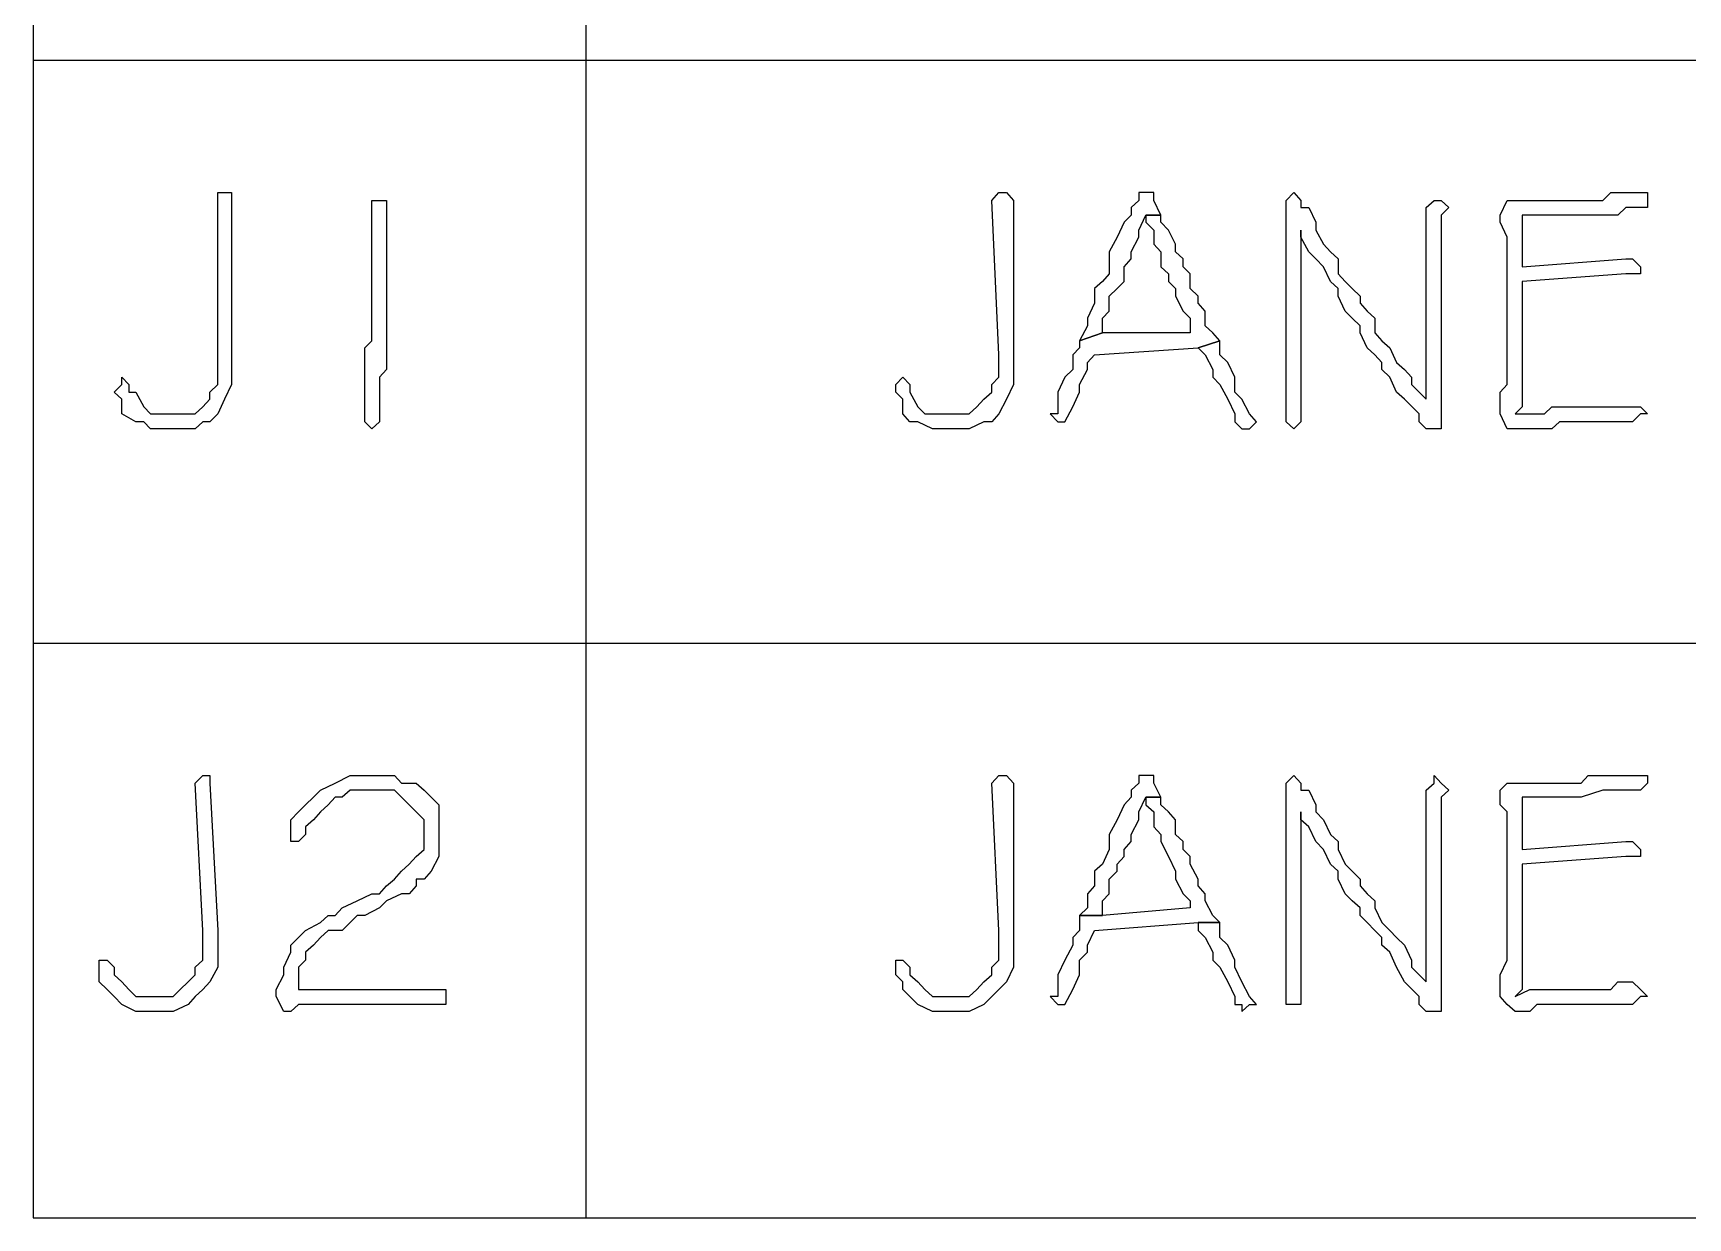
# Model space of a CAD drawing. Header units: millimetres. Extents: x -518.8 to -461.2, y 3.5 to 44.2.
# Drawn here: x -513.939 to -512.51, y 9.154 to 10.177 of the extents above; entities that cross this region are included whole.
import ezdxf

# ---------------------------------------------------------------- set-up
doc = ezdxf.new("R2010")
doc.units = ezdxf.units.MM
doc.header["$MEASUREMENT"] = 0
doc.layers.add('7', color=7, linetype='Continuous')
doc.layers.add('MYSOLIDS', color=7, linetype='Continuous')

msp = doc.modelspace()

# ---------------------------------------------------------------- linework, layer by layer
at = {"layer": '7'}
for points in [[(-513.9391, 13.1646), (-513.9391, 9.1541)], [(-513.9391, 9.1541), (-508.8339, 9.1541), (-508.8339, 9.1541), (-508.8339, 13.1646)], [(-513.4617, 12.6616), (-513.4617, 9.1541)], [(-513.9391, 10.1533), (-508.8339, 10.1533)], [(-513.9391, 9.6503), (-508.8339, 9.6503)]]:
    msp.add_lwpolyline(points, dxfattribs=at)
at = {"layer": 'MYSOLIDS'}
for points in [[(-513.7797, 9.8992), (-513.7797, 10.0323), (-513.7797, 10.0391), (-513.7797, 10.0391), (-513.7737, 10.0391), (-513.7737, 10.0391), (-513.7677, 10.0391), (-513.7677, 10.0391), (-513.7677, 10.0323), (-513.7677, 10.0323), (-513.7677, 9.8992), (-513.7677, 9.8924), (-513.7677, 9.8797), (-513.7677, 9.8736), (-513.7677, 9.8736), (-513.7737, 9.8609), (-513.7737, 9.8609), (-513.7797, 9.8481), (-513.7865, 9.8413), (-513.7925, 9.8413), (-513.7925, 9.8413), (-513.7993, 9.8353), (-513.8121, 9.8353), (-513.8181, 9.8353), (-513.8181, 9.8353), (-513.8308, 9.8353), (-513.8376, 9.8353), (-513.8436, 9.8413), (-513.8504, 9.8413), (-513.8624, 9.8481), (-513.8624, 9.8609), (-513.8692, 9.8669), (-513.8692, 9.8669), (-513.8624, 9.8736), (-513.8624, 9.8736), (-513.8624, 9.8797), (-513.8624, 9.8797), (-513.8564, 9.8736), (-513.8564, 9.8669), (-513.8504, 9.8669), (-513.8504, 9.8669), (-513.8436, 9.8541), (-513.8376, 9.8481), (-513.8376, 9.8481), (-513.8308, 9.8481), (-513.8248, 9.8481), (-513.8181, 9.8481), (-513.8121, 9.8481), (-513.8053, 9.8481), (-513.7993, 9.8481), (-513.7925, 9.8541), (-513.7865, 9.8609), (-513.7865, 9.8669), (-513.7797, 9.8736), (-513.7797, 9.8797), (-513.7797, 9.8864), (-513.7797, 9.8924), (-513.7797, 9.8924), (-513.7797, 9.8992), (-513.7797, 9.8992), (-513.7797, 9.8992), (-513.7797, 9.8992), (-513.7797, 9.8992)], [(-513.6527, 9.8481), (-513.6527, 9.8541), (-513.6527, 9.8609), (-513.6527, 9.8669), (-513.6527, 9.8736), (-513.6527, 9.8864), (-513.6527, 9.8924), (-513.6527, 9.9052), (-513.6466, 9.9112), (-513.6466, 9.924), (-513.6466, 9.9308), (-513.6466, 9.9436), (-513.6466, 9.9496), (-513.6466, 9.9624), (-513.6466, 9.9691), (-513.6466, 9.9751), (-513.6466, 9.9819), (-513.6466, 9.9947), (-513.6466, 10.0007), (-513.6466, 10.0135), (-513.6466, 10.0195), (-513.6466, 10.0263), (-513.6466, 10.0323), (-513.6466, 10.0323), (-513.6399, 10.0323), (-513.6399, 10.0323), (-513.6339, 10.0323), (-513.6339, 10.0323), (-513.6339, 10.0263), (-513.6339, 10.0195), (-513.6339, 10.0067), (-513.6339, 10.0007), (-513.6339, 9.9879), (-513.6339, 9.9819), (-513.6339, 9.9691), (-513.6339, 9.9624), (-513.6339, 9.9563), (-513.6339, 9.9436), (-513.6339, 9.9368), (-513.6339, 9.924), (-513.6339, 9.918), (-513.6339, 9.9052), (-513.6339, 9.8992), (-513.6339, 9.8864), (-513.6399, 9.8797), (-513.6399, 9.8669), (-513.6399, 9.8609), (-513.6399, 9.8541), (-513.6399, 9.8481), (-513.6399, 9.8481), (-513.6399, 9.8413), (-513.6399, 9.8413), (-513.6466, 9.8353), (-513.6466, 9.8353), (-513.6527, 9.8413), (-513.6527, 9.8413), (-513.6527, 9.8481), (-513.6527, 9.8481), (-513.6527, 9.8481), (-513.6527, 9.8481), (-513.6527, 9.8481)], [(-513.1053, 9.8992), (-513.1113, 10.0323), (-513.1053, 10.0391), (-513.1053, 10.0391), (-513.1053, 10.0391), (-513.1053, 10.0391), (-513.0985, 10.0391), (-513.0985, 10.0391), (-513.0925, 10.0323), (-513.0925, 10.0323), (-513.0925, 9.8992), (-513.0925, 9.8924), (-513.0925, 9.8797), (-513.0925, 9.8736), (-513.0925, 9.8736), (-513.0985, 9.8609), (-513.0985, 9.8609), (-513.1053, 9.8481), (-513.1113, 9.8413), (-513.1181, 9.8413), (-513.1181, 9.8413), (-513.1308, 9.8353), (-513.1369, 9.8353), (-513.1436, 9.8353), (-513.1496, 9.8353), (-513.1564, 9.8353), (-513.1624, 9.8353), (-513.1752, 9.8413), (-513.182, 9.8413), (-513.188, 9.8481), (-513.188, 9.8609), (-513.194, 9.8669), (-513.194, 9.8669), (-513.194, 9.8736), (-513.194, 9.8736), (-513.188, 9.8797), (-513.188, 9.8797), (-513.182, 9.8736), (-513.182, 9.8669), (-513.182, 9.8669), (-513.182, 9.8669), (-513.1752, 9.8541), (-513.1692, 9.8481), (-513.1692, 9.8481), (-513.1624, 9.8481), (-513.1496, 9.8481), (-513.1496, 9.8481), (-513.1369, 9.8481), (-513.1308, 9.8481), (-513.1308, 9.8481), (-513.1241, 9.8541), (-513.1181, 9.8609), (-513.1113, 9.8669), (-513.1113, 9.8736), (-513.1053, 9.8797), (-513.1053, 9.8864), (-513.1053, 9.8924), (-513.1053, 9.8924), (-513.1053, 9.8992), (-513.1053, 9.8992), (-513.1053, 9.8992), (-513.1053, 9.8992), (-513.1053, 9.8992)], [(-512.9782, 10.0391), (-512.9782, 10.0391), (-512.9842, 10.0391), (-512.9842, 10.0323), (-512.991, 10.0263), (-512.991, 10.0195), (-512.997, 10.0135), (-513.003, 10.0007), (-513.0098, 9.9879), (-513.0098, 9.9691), (-513.0158, 9.9624), (-513.0226, 9.9563), (-513.0226, 9.9496), (-513.0226, 9.9436), (-513.0286, 9.9308), (-513.0286, 9.924), (-513.0354, 9.9112), (-513.0158, 9.918), (-513.0158, 9.924), (-513.0158, 9.9308), (-513.0098, 9.9368), (-513.0098, 9.9496), (-513.003, 9.9563), (-513.003, 9.9563), (-512.997, 9.9624), (-512.997, 9.9751), (-512.991, 9.9819), (-512.991, 9.9879), (-512.9842, 10.0007), (-512.9842, 10.0067), (-512.9782, 10.0195), (-512.9654, 10.0195), (-512.9714, 10.0323), (-512.9714, 10.0391), (-512.9782, 10.0391), (-512.9782, 10.0391)], [(-512.8444, 10.0067), (-512.8444, 9.8481), (-512.8444, 9.8413), (-512.8444, 9.8413), (-512.8504, 9.8353), (-512.8504, 9.8353), (-512.8572, 9.8413), (-512.8572, 9.8413), (-512.8572, 9.8481), (-512.8572, 9.8481), (-512.8572, 10.0195), (-512.8572, 10.0323), (-512.8572, 10.0323), (-512.8504, 10.0391), (-512.8504, 10.0391), (-512.8444, 10.0323), (-512.8444, 10.0263), (-512.8376, 10.0263), (-512.8376, 10.0263), (-512.8316, 10.0135), (-512.8316, 10.0067), (-512.8248, 9.9947), (-512.8188, 9.9879), (-512.8121, 9.9819), (-512.8121, 9.9691), (-512.806, 9.9624), (-512.8, 9.9563), (-512.7933, 9.9496), (-512.7933, 9.9436), (-512.7872, 9.9368), (-512.7805, 9.9308), (-512.7805, 9.918), (-512.7745, 9.9112), (-512.7677, 9.9052), (-512.7617, 9.8924), (-512.7549, 9.8864), (-512.7489, 9.8797), (-512.7489, 9.8736), (-512.7421, 9.8669), (-512.7361, 9.8609), (-512.7361, 9.8669), (-512.7361, 9.8797), (-512.7361, 9.8797), (-512.7361, 9.8924), (-512.7361, 9.8992), (-512.7361, 9.9112), (-512.7361, 9.918), (-512.7361, 9.924), (-512.7361, 9.9368), (-512.7361, 9.9436), (-512.7361, 9.9563), (-512.7361, 9.9624), (-512.7361, 9.9751), (-512.7361, 9.9819), (-512.7361, 9.9879), (-512.7361, 10.0007), (-512.7361, 10.0067), (-512.7361, 10.0195), (-512.7361, 10.0263), (-512.7361, 10.0263), (-512.7293, 10.0323), (-512.7293, 10.0323), (-512.7293, 10.0323), (-512.7293, 10.0323), (-512.7233, 10.0323), (-512.7233, 10.0323), (-512.7166, 10.0263), (-512.7166, 10.0263), (-512.7233, 10.0195), (-512.7233, 10.0195), (-512.7233, 10.0067), (-512.7233, 10.0007), (-512.7233, 9.9947), (-512.7233, 9.9819), (-512.7233, 9.9751), (-512.7233, 9.9624), (-512.7233, 9.9563), (-512.7233, 9.9436), (-512.7233, 9.9368), (-512.7233, 9.924), (-512.7233, 9.924), (-512.7233, 9.918), (-512.7233, 9.9052), (-512.7233, 9.8992), (-512.7233, 9.8864), (-512.7233, 9.8797), (-512.7233, 9.8669), (-512.7233, 9.8609), (-512.7233, 9.8541), (-512.7233, 9.8413), (-512.7233, 9.8413), (-512.7233, 9.8353), (-512.7233, 9.8353), (-512.7293, 9.8353), (-512.7293, 9.8353), (-512.7293, 9.8353), (-512.7361, 9.8353), (-512.7421, 9.8413), (-512.7421, 9.8481), (-512.7549, 9.8609), (-512.7617, 9.8669), (-512.7677, 9.8797), (-512.7745, 9.8864), (-512.7745, 9.8924), (-512.7805, 9.8992), (-512.7872, 9.9052), (-512.7933, 9.918), (-512.7933, 9.924), (-512.8, 9.9308), (-512.806, 9.9368), (-512.8121, 9.9496), (-512.8121, 9.9563), (-512.8188, 9.9624), (-512.8248, 9.9751), (-512.8316, 9.9819), (-512.8376, 9.9879), (-512.8444, 10.0007), (-512.8444, 10.0067), (-512.8444, 10.0067), (-512.8444, 10.0067), (-512.8444, 10.0067)], [(-512.6534, 9.9751), (-512.5639, 9.9819), (-512.5639, 9.9819), (-512.5579, 9.9819), (-512.5579, 9.9819), (-512.5511, 9.9751), (-512.5511, 9.9751), (-512.5511, 9.9691), (-512.5511, 9.9691), (-512.5639, 9.9691), (-512.5639, 9.9691), (-512.6534, 9.9624), (-512.6534, 9.9563), (-512.6534, 9.9563), (-512.6534, 9.9496), (-512.6534, 9.9496), (-512.6534, 9.9368), (-512.6534, 9.9308), (-512.6534, 9.918), (-512.6534, 9.9112), (-512.6534, 9.9052), (-512.6534, 9.8992), (-512.6534, 9.8924), (-512.6534, 9.8797), (-512.6534, 9.8736), (-512.6534, 9.8609), (-512.6534, 9.8541), (-512.6594, 9.8481), (-512.6466, 9.8481), (-512.6339, 9.8481), (-512.6278, 9.8541), (-512.6151, 9.8541), (-512.609, 9.8541), (-512.6023, 9.8541), (-512.5963, 9.8541), (-512.5895, 9.8541), (-512.5767, 9.8541), (-512.5707, 9.8541), (-512.5579, 9.8541), (-512.5579, 9.8541), (-512.5511, 9.8541), (-512.5511, 9.8541), (-512.5451, 9.8481), (-512.5451, 9.8481), (-512.5511, 9.8481), (-512.5579, 9.8413), (-512.5707, 9.8413), (-512.5767, 9.8413), (-512.5835, 9.8413), (-512.5895, 9.8413), (-512.6023, 9.8413), (-512.609, 9.8413), (-512.6211, 9.8413), (-512.6278, 9.8353), (-512.6406, 9.8353), (-512.6466, 9.8353), (-512.6466, 9.8353), (-512.6594, 9.8353), (-512.6594, 9.8353), (-512.6662, 9.8353), (-512.6662, 9.8353), (-512.6722, 9.8481), (-512.6722, 9.8481), (-512.6722, 9.8541), (-512.6722, 9.8541), (-512.6722, 9.8669), (-512.6662, 9.8736), (-512.6662, 9.8864), (-512.6662, 9.8924), (-512.6662, 9.9052), (-512.6662, 9.9112), (-512.6662, 9.924), (-512.6662, 9.9308), (-512.6662, 9.9436), (-512.6662, 9.9436), (-512.6662, 9.9563), (-512.6662, 9.9691), (-512.6662, 9.9751), (-512.6662, 9.9879), (-512.6662, 9.9947), (-512.6662, 10.0007), (-512.6722, 10.0135), (-512.6722, 10.0195), (-512.6722, 10.0195), (-512.6722, 10.0195), (-512.6662, 10.0323), (-512.6662, 10.0323), (-512.6594, 10.0323), (-512.6594, 10.0323), (-512.6466, 10.0323), (-512.6406, 10.0323), (-512.6278, 10.0323), (-512.6278, 10.0323), (-512.6211, 10.0323), (-512.609, 10.0323), (-512.6023, 10.0323), (-512.5963, 10.0323), (-512.5835, 10.0323), (-512.5767, 10.0391), (-512.5639, 10.0391), (-512.5639, 10.0391), (-512.5511, 10.0391), (-512.5511, 10.0391), (-512.5451, 10.0391), (-512.5451, 10.0391), (-512.5451, 10.0323), (-512.5451, 10.0323), (-512.5451, 10.0263), (-512.5511, 10.0263), (-512.5579, 10.0263), (-512.5639, 10.0263), (-512.5707, 10.0195), (-512.5835, 10.0195), (-512.6023, 10.0195), (-512.609, 10.0195), (-512.6211, 10.0195), (-512.6339, 10.0195), (-512.6406, 10.0195), (-512.6466, 10.0195), (-512.6534, 10.0195), (-512.6534, 10.0067), (-512.6534, 10.0007), (-512.6534, 10.0007), (-512.6534, 9.9879), (-512.6534, 9.9819), (-512.6534, 9.9751), (-512.6534, 9.9751), (-512.6534, 9.9751), (-512.6534, 9.9751)], [(-512.9654, 10.0195), (-512.9782, 10.0195), (-512.9782, 10.0135), (-512.9714, 10.0067), (-512.9714, 9.9947), (-512.9654, 9.9879), (-512.9654, 9.9751), (-512.9587, 9.9691), (-512.9587, 9.9624), (-512.9527, 9.9563), (-512.9527, 9.9496), (-512.9459, 9.9368), (-512.9399, 9.9308), (-512.9399, 9.918), (-513.0158, 9.918), (-513.0354, 9.9112), (-513.0354, 9.9052), (-513.0414, 9.8992), (-513.0414, 9.8864), (-513.0481, 9.8797), (-513.0481, 9.8797), (-513.0542, 9.8669), (-513.0542, 9.8541), (-513.0542, 9.8481), (-513.0609, 9.8481), (-513.0542, 9.8413), (-513.0481, 9.8413), (-513.0481, 9.8413), (-513.0481, 9.8413), (-513.0414, 9.8541), (-513.0354, 9.8669), (-513.0354, 9.8669), (-513.0354, 9.8736), (-513.0286, 9.8864), (-513.0286, 9.8924), (-513.0226, 9.8992), (-512.9331, 9.9052), (-512.9143, 9.9112), (-512.9203, 9.918), (-512.9271, 9.924), (-512.9271, 9.9368), (-512.9331, 9.9436), (-512.9331, 9.9496), (-512.9399, 9.9563), (-512.9399, 9.9691), (-512.9459, 9.9751), (-512.9459, 9.9819), (-512.9527, 9.9879), (-512.9527, 9.9947), (-512.9527, 9.9947), (-512.9587, 10.0067), (-512.9654, 10.0135), (-512.9654, 10.0195), (-512.9654, 10.0195)], [(-512.9143, 9.9112), (-512.9331, 9.9052), (-512.9331, 9.9052), (-512.9271, 9.8992), (-512.9203, 9.8864), (-512.9203, 9.8797), (-512.9143, 9.8736), (-512.9075, 9.8609), (-512.9015, 9.8481), (-512.9015, 9.8413), (-512.8955, 9.8353), (-512.8955, 9.8353), (-512.8887, 9.8353), (-512.8827, 9.8413), (-512.8887, 9.8481), (-512.8955, 9.8609), (-512.9015, 9.8669), (-512.9015, 9.8797), (-512.9075, 9.8924), (-512.9143, 9.8992), (-512.9143, 9.9112), (-512.9143, 9.9112)], [(-513.7925, 9.4022), (-513.7993, 9.5293), (-513.7925, 9.536), (-513.7925, 9.536), (-513.7925, 9.536), (-513.7925, 9.536), (-513.7865, 9.536), (-513.7865, 9.536), (-513.7865, 9.5293), (-513.7865, 9.5293), (-513.7797, 9.4022), (-513.7797, 9.3894), (-513.7797, 9.3834), (-513.7797, 9.3706), (-513.7797, 9.3706), (-513.7865, 9.3578), (-513.7865, 9.3578), (-513.7925, 9.3511), (-513.7993, 9.3451), (-513.8053, 9.3383), (-513.8053, 9.3383), (-513.8181, 9.3323), (-513.8248, 9.3323), (-513.8308, 9.3323), (-513.8376, 9.3323), (-513.8436, 9.3323), (-513.8504, 9.3323), (-513.8624, 9.3383), (-513.8692, 9.3451), (-513.8752, 9.3511), (-513.882, 9.3578), (-513.882, 9.3639), (-513.882, 9.3706), (-513.882, 9.3766), (-513.882, 9.3766), (-513.8752, 9.3766), (-513.8752, 9.3766), (-513.8692, 9.3706), (-513.8692, 9.3706), (-513.8692, 9.3639), (-513.8692, 9.3639), (-513.8624, 9.3578), (-513.8564, 9.3511), (-513.8564, 9.3511), (-513.8504, 9.3451), (-513.8376, 9.3451), (-513.8376, 9.3451), (-513.8248, 9.3451), (-513.8181, 9.3451), (-513.8181, 9.3451), (-513.8121, 9.3511), (-513.8053, 9.3578), (-513.7993, 9.3639), (-513.7993, 9.3706), (-513.7925, 9.3766), (-513.7925, 9.3834), (-513.7925, 9.3894), (-513.7925, 9.3894), (-513.7925, 9.4022), (-513.7925, 9.4022), (-513.7925, 9.4022), (-513.7925, 9.4022), (-513.7925, 9.4022)], [(-513.7098, 9.3511), (-513.5887, 9.3511), (-513.5827, 9.3511), (-513.5827, 9.3511), (-513.5827, 9.3451), (-513.5827, 9.3451), (-513.5827, 9.3383), (-513.5827, 9.3383), (-513.5887, 9.3383), (-513.5887, 9.3383), (-513.7098, 9.3383), (-513.7166, 9.3323), (-513.7166, 9.3323), (-513.7166, 9.3323), (-513.7166, 9.3323), (-513.7226, 9.3323), (-513.7226, 9.3323), (-513.7293, 9.3451), (-513.7293, 9.3451), (-513.7293, 9.3511), (-513.7226, 9.3639), (-513.7226, 9.3706), (-513.7166, 9.3834), (-513.7166, 9.3834), (-513.7166, 9.3894), (-513.7098, 9.3962), (-513.7038, 9.4022), (-513.691, 9.409), (-513.691, 9.409), (-513.6842, 9.415), (-513.6782, 9.415), (-513.6722, 9.4218), (-513.6594, 9.4278), (-513.6466, 9.4338), (-513.6399, 9.4338), (-513.6339, 9.4406), (-513.6271, 9.4466), (-513.6271, 9.4466), (-513.6211, 9.4533), (-513.6143, 9.4594), (-513.6083, 9.4661), (-513.6015, 9.4721), (-513.6015, 9.4849), (-513.6015, 9.4849), (-513.6015, 9.4977), (-513.6083, 9.5045), (-513.6143, 9.5105), (-513.6143, 9.5105), (-513.6211, 9.5172), (-513.6271, 9.5233), (-513.6399, 9.5233), (-513.6466, 9.5233), (-513.6594, 9.5233), (-513.6654, 9.5233), (-513.6722, 9.5172), (-513.6782, 9.5172), (-513.6842, 9.5105), (-513.691, 9.5045), (-513.697, 9.4977), (-513.697, 9.4977), (-513.7038, 9.4917), (-513.7038, 9.4849), (-513.7098, 9.4789), (-513.7098, 9.4789), (-513.7166, 9.4789), (-513.7166, 9.4789), (-513.7166, 9.4849), (-513.7166, 9.4849), (-513.7166, 9.4917), (-513.7166, 9.4977), (-513.7098, 9.5045), (-513.7038, 9.5105), (-513.7038, 9.5105), (-513.697, 9.5172), (-513.691, 9.5233), (-513.6782, 9.5293), (-513.6782, 9.5293), (-513.6654, 9.536), (-513.6594, 9.536), (-513.6527, 9.536), (-513.6466, 9.536), (-513.6339, 9.536), (-513.6271, 9.536), (-513.6211, 9.5293), (-513.6083, 9.5293), (-513.6015, 9.5233), (-513.6015, 9.5233), (-513.5955, 9.5172), (-513.5887, 9.5105), (-513.5887, 9.4977), (-513.5887, 9.4917), (-513.5887, 9.4849), (-513.5887, 9.4789), (-513.5887, 9.4661), (-513.5887, 9.4661), (-513.5955, 9.4533), (-513.6015, 9.4466), (-513.6083, 9.4466), (-513.6083, 9.4406), (-513.6143, 9.4338), (-513.6211, 9.4338), (-513.6339, 9.4278), (-513.6399, 9.4218), (-513.6527, 9.415), (-513.6594, 9.415), (-513.6654, 9.409), (-513.6722, 9.4022), (-513.6842, 9.4022), (-513.691, 9.3962), (-513.697, 9.3894), (-513.7038, 9.3834), (-513.7038, 9.3766), (-513.7098, 9.3706), (-513.7098, 9.3578), (-513.7098, 9.3511), (-513.7098, 9.3511), (-513.7098, 9.3511), (-513.7098, 9.3511)], [(-513.1053, 9.4022), (-513.1113, 9.5293), (-513.1053, 9.536), (-513.1053, 9.536), (-513.1053, 9.536), (-513.1053, 9.536), (-513.0985, 9.536), (-513.0985, 9.536), (-513.0925, 9.5293), (-513.0925, 9.5293), (-513.0925, 9.4022), (-513.0925, 9.3894), (-513.0925, 9.3834), (-513.0925, 9.3706), (-513.0925, 9.3706), (-513.0985, 9.3578), (-513.0985, 9.3578), (-513.1053, 9.3511), (-513.1113, 9.3451), (-513.1181, 9.3383), (-513.1181, 9.3383), (-513.1308, 9.3323), (-513.1369, 9.3323), (-513.1436, 9.3323), (-513.1496, 9.3323), (-513.1564, 9.3323), (-513.1624, 9.3323), (-513.1752, 9.3383), (-513.182, 9.3451), (-513.188, 9.3511), (-513.188, 9.3578), (-513.194, 9.3639), (-513.194, 9.3706), (-513.194, 9.3766), (-513.194, 9.3766), (-513.188, 9.3766), (-513.188, 9.3766), (-513.182, 9.3706), (-513.182, 9.3706), (-513.182, 9.3639), (-513.182, 9.3639), (-513.1752, 9.3578), (-513.1692, 9.3511), (-513.1692, 9.3511), (-513.1624, 9.3451), (-513.1496, 9.3451), (-513.1496, 9.3451), (-513.1369, 9.3451), (-513.1308, 9.3451), (-513.1308, 9.3451), (-513.1241, 9.3511), (-513.1181, 9.3578), (-513.1113, 9.3639), (-513.1113, 9.3706), (-513.1053, 9.3766), (-513.1053, 9.3834), (-513.1053, 9.3894), (-513.1053, 9.3894), (-513.1053, 9.4022), (-513.1053, 9.4022), (-513.1053, 9.4022), (-513.1053, 9.4022), (-513.1053, 9.4022)], [(-512.9782, 9.536), (-512.9782, 9.536), (-512.9842, 9.536), (-512.9842, 9.5293), (-512.991, 9.5233), (-512.991, 9.5172), (-512.997, 9.5105), (-513.003, 9.4977), (-513.0098, 9.4849), (-513.0098, 9.4721), (-513.0158, 9.4594), (-513.0226, 9.4533), (-513.0226, 9.4466), (-513.0226, 9.4406), (-513.0286, 9.4338), (-513.0286, 9.4218), (-513.0354, 9.415), (-513.0158, 9.415), (-513.0158, 9.4218), (-513.0158, 9.4278), (-513.0098, 9.4338), (-513.0098, 9.4466), (-513.003, 9.4533), (-513.003, 9.4594), (-512.997, 9.4661), (-512.997, 9.4721), (-512.991, 9.4789), (-512.991, 9.4849), (-512.9842, 9.4977), (-512.9842, 9.5045), (-512.9782, 9.5172), (-512.9654, 9.5172), (-512.9714, 9.5293), (-512.9714, 9.536), (-512.9782, 9.536), (-512.9782, 9.536)], [(-512.8444, 9.5045), (-512.8444, 9.3451), (-512.8444, 9.3383), (-512.8444, 9.3383), (-512.8504, 9.3383), (-512.8504, 9.3383), (-512.8572, 9.3383), (-512.8572, 9.3383), (-512.8572, 9.3451), (-512.8572, 9.3451), (-512.8572, 9.5233), (-512.8572, 9.5293), (-512.8572, 9.5293), (-512.8504, 9.536), (-512.8504, 9.536), (-512.8444, 9.5293), (-512.8444, 9.5233), (-512.8376, 9.5233), (-512.8376, 9.5233), (-512.8316, 9.5105), (-512.8316, 9.5045), (-512.8248, 9.4977), (-512.8188, 9.4849), (-512.8121, 9.4789), (-512.8121, 9.4721), (-512.806, 9.4594), (-512.8, 9.4533), (-512.7933, 9.4466), (-512.7933, 9.4406), (-512.7872, 9.4338), (-512.7805, 9.4278), (-512.7805, 9.4218), (-512.7745, 9.409), (-512.7677, 9.4022), (-512.7617, 9.3962), (-512.7549, 9.3894), (-512.7489, 9.3766), (-512.7489, 9.3706), (-512.7421, 9.3639), (-512.7361, 9.3578), (-512.7361, 9.3706), (-512.7361, 9.3766), (-512.7361, 9.3834), (-512.7361, 9.3894), (-512.7361, 9.3962), (-512.7361, 9.409), (-512.7361, 9.415), (-512.7361, 9.4218), (-512.7361, 9.4338), (-512.7361, 9.4406), (-512.7361, 9.4533), (-512.7361, 9.4594), (-512.7361, 9.4721), (-512.7361, 9.4789), (-512.7361, 9.4849), (-512.7361, 9.4977), (-512.7361, 9.5105), (-512.7361, 9.5172), (-512.7361, 9.5233), (-512.7361, 9.5233), (-512.7293, 9.5293), (-512.7293, 9.5293), (-512.7293, 9.536), (-512.7293, 9.536), (-512.7233, 9.5293), (-512.7233, 9.5293), (-512.7166, 9.5233), (-512.7166, 9.5233), (-512.7233, 9.5172), (-512.7233, 9.5172), (-512.7233, 9.5105), (-512.7233, 9.4977), (-512.7233, 9.4917), (-512.7233, 9.4789), (-512.7233, 9.4721), (-512.7233, 9.4594), (-512.7233, 9.4533), (-512.7233, 9.4406), (-512.7233, 9.4338), (-512.7233, 9.4218), (-512.7233, 9.4218), (-512.7233, 9.415), (-512.7233, 9.4022), (-512.7233, 9.3962), (-512.7233, 9.3894), (-512.7233, 9.3766), (-512.7233, 9.3706), (-512.7233, 9.3578), (-512.7233, 9.3511), (-512.7233, 9.3451), (-512.7233, 9.3383), (-512.7233, 9.3323), (-512.7233, 9.3323), (-512.7293, 9.3323), (-512.7293, 9.3323), (-512.7293, 9.3323), (-512.7361, 9.3323), (-512.7421, 9.3383), (-512.7421, 9.3451), (-512.7549, 9.3578), (-512.7617, 9.3706), (-512.7677, 9.3834), (-512.7745, 9.3894), (-512.7745, 9.3962), (-512.7805, 9.4022), (-512.7872, 9.409), (-512.7933, 9.415), (-512.7933, 9.4218), (-512.8, 9.4278), (-512.806, 9.4338), (-512.8121, 9.4466), (-512.8121, 9.4533), (-512.8188, 9.4594), (-512.8248, 9.4721), (-512.8316, 9.4789), (-512.8376, 9.4917), (-512.8444, 9.4977), (-512.8444, 9.5045), (-512.8444, 9.5045), (-512.8444, 9.5045), (-512.8444, 9.5045)], [(-512.6534, 9.4721), (-512.5639, 9.4789), (-512.5639, 9.4789), (-512.5579, 9.4789), (-512.5579, 9.4789), (-512.5511, 9.4721), (-512.5511, 9.4721), (-512.5511, 9.4661), (-512.5511, 9.4661), (-512.5639, 9.4661), (-512.5639, 9.4661), (-512.6534, 9.4594), (-512.6534, 9.4533), (-512.6534, 9.4533), (-512.6534, 9.4466), (-512.6534, 9.4466), (-512.6534, 9.4406), (-512.6534, 9.4278), (-512.6534, 9.4218), (-512.6534, 9.409), (-512.6534, 9.409), (-512.6534, 9.3962), (-512.6534, 9.3894), (-512.6534, 9.3834), (-512.6534, 9.3706), (-512.6534, 9.3578), (-512.6534, 9.3511), (-512.6594, 9.3451), (-512.6466, 9.3511), (-512.6339, 9.3511), (-512.6278, 9.3511), (-512.6151, 9.3511), (-512.609, 9.3511), (-512.6023, 9.3511), (-512.5963, 9.3511), (-512.5895, 9.3511), (-512.5767, 9.3511), (-512.5707, 9.3578), (-512.5579, 9.3578), (-512.5579, 9.3578), (-512.5511, 9.3511), (-512.5511, 9.3511), (-512.5451, 9.3451), (-512.5451, 9.3451), (-512.5511, 9.3451), (-512.5579, 9.3383), (-512.5707, 9.3383), (-512.5767, 9.3383), (-512.5835, 9.3383), (-512.5895, 9.3383), (-512.6023, 9.3383), (-512.609, 9.3383), (-512.6211, 9.3383), (-512.6278, 9.3383), (-512.6406, 9.3383), (-512.6466, 9.3323), (-512.6466, 9.3323), (-512.6594, 9.3323), (-512.6594, 9.3323), (-512.6662, 9.3383), (-512.6662, 9.3383), (-512.6722, 9.3451), (-512.6722, 9.3451), (-512.6722, 9.3511), (-512.6722, 9.3578), (-512.6722, 9.3639), (-512.6662, 9.3766), (-512.6662, 9.3834), (-512.6662, 9.3962), (-512.6662, 9.4022), (-512.6662, 9.415), (-512.6662, 9.4218), (-512.6662, 9.4338), (-512.6662, 9.4406), (-512.6662, 9.4466), (-512.6662, 9.4533), (-512.6662, 9.4661), (-512.6662, 9.4721), (-512.6662, 9.4849), (-512.6662, 9.4917), (-512.6662, 9.5045), (-512.6722, 9.5105), (-512.6722, 9.5172), (-512.6722, 9.5233), (-512.6722, 9.5233), (-512.6662, 9.5293), (-512.6662, 9.5293), (-512.6594, 9.5293), (-512.6594, 9.5293), (-512.6466, 9.5293), (-512.6406, 9.5293), (-512.6278, 9.5293), (-512.6278, 9.5293), (-512.6211, 9.5293), (-512.609, 9.5293), (-512.6023, 9.5293), (-512.5963, 9.536), (-512.5835, 9.536), (-512.5767, 9.536), (-512.5639, 9.536), (-512.5639, 9.536), (-512.5511, 9.536), (-512.5511, 9.536), (-512.5451, 9.536), (-512.5451, 9.536), (-512.5451, 9.5293), (-512.5451, 9.5293), (-512.5451, 9.5293), (-512.5511, 9.5233), (-512.5579, 9.5233), (-512.5639, 9.5233), (-512.5707, 9.5233), (-512.5835, 9.5233), (-512.6023, 9.5172), (-512.609, 9.5172), (-512.6211, 9.5172), (-512.6339, 9.5172), (-512.6406, 9.5172), (-512.6466, 9.5172), (-512.6534, 9.5172), (-512.6534, 9.5105), (-512.6534, 9.4977), (-512.6534, 9.4977), (-512.6534, 9.4849), (-512.6534, 9.4789), (-512.6534, 9.4721), (-512.6534, 9.4721), (-512.6534, 9.4721), (-512.6534, 9.4721)], [(-512.9654, 9.5172), (-512.9782, 9.5172), (-512.9782, 9.5105), (-512.9714, 9.5045), (-512.9714, 9.4917), (-512.9654, 9.4849), (-512.9654, 9.4789), (-512.9587, 9.4661), (-512.9587, 9.4661), (-512.9527, 9.4533), (-512.9527, 9.4466), (-512.9459, 9.4338), (-512.9399, 9.4278), (-512.9399, 9.4218), (-513.0158, 9.415), (-513.0354, 9.415), (-513.0354, 9.4022), (-513.0414, 9.3962), (-513.0414, 9.3894), (-513.0481, 9.3766), (-513.0481, 9.3766), (-513.0542, 9.3639), (-513.0542, 9.3578), (-513.0542, 9.3451), (-513.0609, 9.3451), (-513.0542, 9.3383), (-513.0481, 9.3383), (-513.0481, 9.3383), (-513.0481, 9.3383), (-513.0414, 9.3511), (-513.0354, 9.3639), (-513.0354, 9.3639), (-513.0354, 9.3766), (-513.0286, 9.3834), (-513.0286, 9.3894), (-513.0226, 9.4022), (-512.9331, 9.409), (-512.9143, 9.409), (-512.9203, 9.415), (-512.9271, 9.4278), (-512.9271, 9.4338), (-512.9331, 9.4406), (-512.9331, 9.4466), (-512.9399, 9.4594), (-512.9399, 9.4661), (-512.9459, 9.4721), (-512.9459, 9.4789), (-512.9527, 9.4849), (-512.9527, 9.4917), (-512.9527, 9.4977), (-512.9587, 9.5045), (-512.9654, 9.5105), (-512.9654, 9.5172), (-512.9654, 9.5172)], [(-512.9143, 9.409), (-512.9331, 9.409), (-512.9331, 9.4022), (-512.9271, 9.3962), (-512.9203, 9.3834), (-512.9203, 9.3766), (-512.9143, 9.3706), (-512.9075, 9.3578), (-512.9015, 9.3451), (-512.9015, 9.3383), (-512.8955, 9.3383), (-512.8955, 9.3323), (-512.8887, 9.3383), (-512.8827, 9.3383), (-512.8887, 9.3451), (-512.8955, 9.3578), (-512.9015, 9.3706), (-512.9015, 9.3766), (-512.9075, 9.3894), (-512.9143, 9.3962), (-512.9143, 9.409), (-512.9143, 9.409)]]:
    msp.add_lwpolyline(points, dxfattribs=at)

doc.saveas('drawing.dxf')
